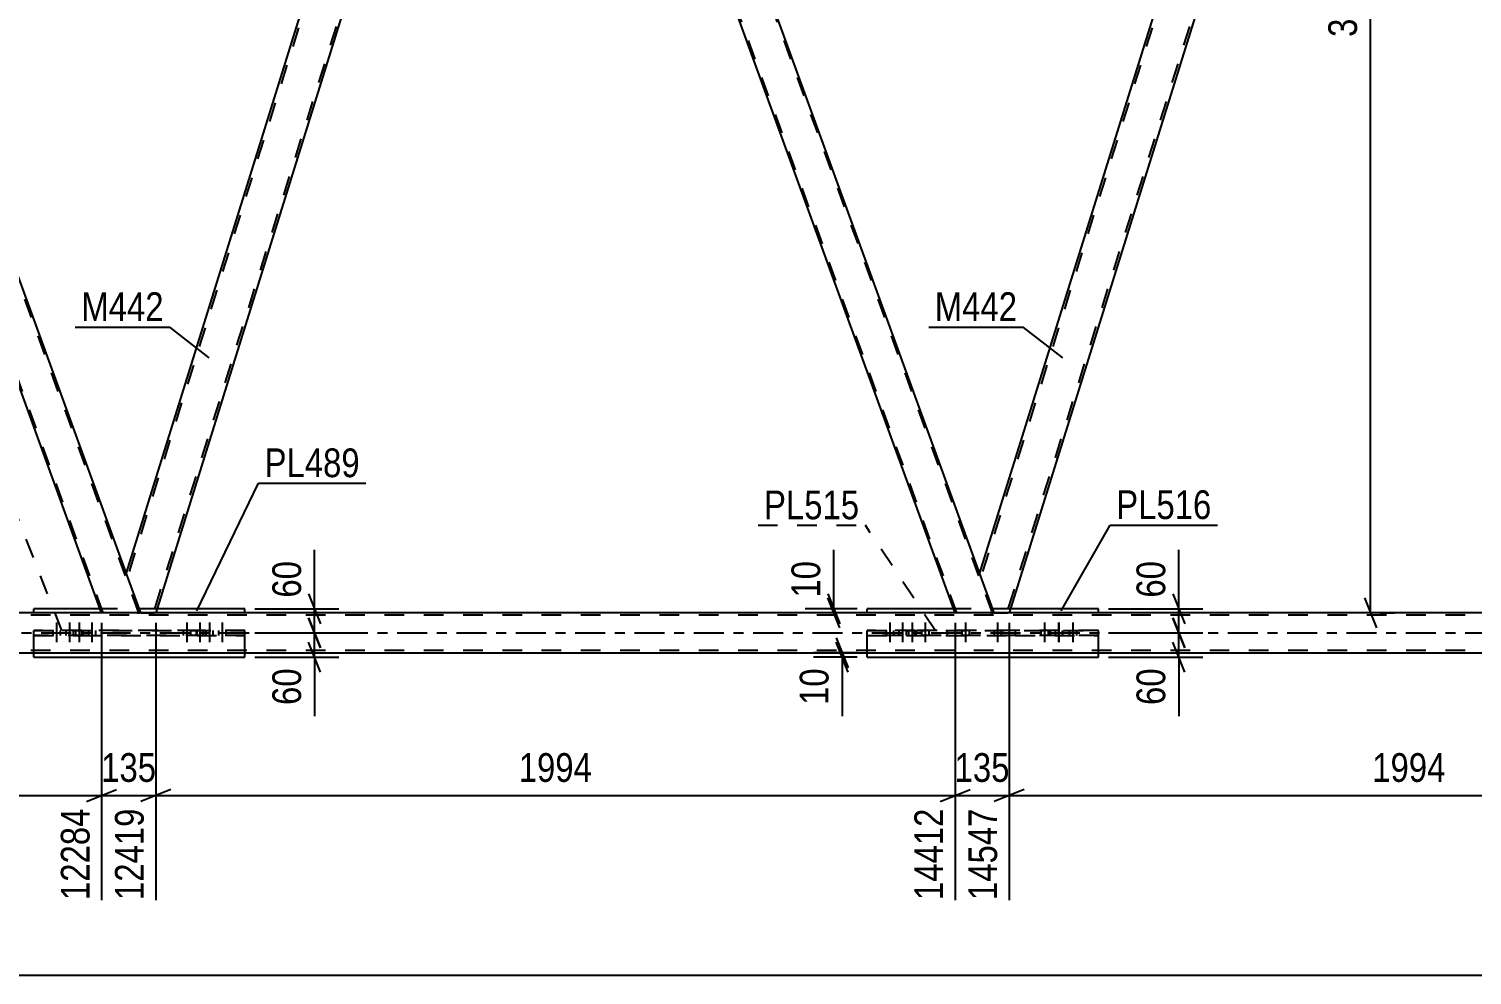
# Model space of a CAD drawing. Header units: millimetres. Extents: x 0 to 841, y 0 to 594.
# Drawn here: x 580.2 to 724.1, y 269.4 to 363.8 of the extents above; entities that cross this region are included whole.
import ezdxf

# ---------------------------------------------------------------- set-up
doc = ezdxf.new("R2010")
doc.units = ezdxf.units.MM
doc.linetypes.add('DXK_LINE_DOT2', pattern=[3.9198, 1.9599, -1.9599])
doc.linetypes.add('DXK_LINE_DOT3', pattern=[5.9187, 2.979, -0.9799, 0.9799, -0.9799])
doc.styles.add('Arial Narrow', font='ARIALN.TTF', dxfattribs={"height": 0.2})

# ---------------------------------------------------------------- blocks, each defined once
blk = doc.blocks.new('Part-570369486-1893 - 1691')
at = {"color": 2, "linetype": 'Continuous'}
for p, q in [((546.57, 427.54), (543.02, 427.54)), ((546.91, 427.54), (546.57, 427.54)), ((589.87, 309.52), (546.91, 427.54)), ((587.42, 305.54), (544.47, 423.56)), ((590.98, 305.54), (587.42, 305.54)), ((591.29, 305.54), (590.98, 305.54)), ((591.32, 305.54), (591.29, 305.54))]:
    blk.add_line(p, q, dxfattribs=at)
at = {"color": 7, "linetype": 'DXK_LINE_DOT2'}
for p, q in [((544.47, 423.56), (543.02, 427.54)), ((587.59, 305.54), (543.19, 427.54)), ((591.15, 305.54), (546.74, 427.54)), ((591.32, 305.54), (589.87, 309.52)), ((590.98, 305.54), (591.22, 305.54))]:
    blk.add_line(p, q, dxfattribs=at)
blk = doc.blocks.new('Bolt-570369486-2315 - 1691')
at = {"color": 1, "linetype": 'DXK_LINE_DOT2'}
for p, q in [((582.57, 303.77), (582.57, 303.29)), ((582.93, 304.57), (582.93, 301.57)), ((583.29, 303.77), (583.29, 303.29)), ((583.85, 303.77), (583.85, 303.29)), ((584.21, 304.57), (584.21, 301.57)), ((584.57, 303.77), (584.57, 303.29)), ((584.82, 303.77), (584.82, 303.29)), ((585.18, 304.57), (585.18, 301.57)), ((585.54, 303.77), (585.54, 303.29)), ((586.1, 303.77), (586.1, 303.29)), ((586.46, 304.57), (586.46, 301.57)), ((586.82, 303.77), (586.82, 303.29))]:
    blk.add_line(p, q, dxfattribs=at)
blk = doc.blocks.new('Part-570369486-1868 - 1691')
at = {"color": 2, "linetype": 'Continuous'}
for p, q in [((711.79, 427.54), (675, 309.52)), ((713.29, 427.54), (711.79, 427.54)), ((713.29, 427.54), (714.74, 423.56)), ((714.74, 423.56), (677.95, 305.54)), ((676.45, 305.54), (675, 309.52)), ((676.45, 305.54), (677.45, 305.54)), ((677.91, 305.54), (677.45, 305.54)), ((677.95, 305.54), (677.91, 305.54))]:
    blk.add_line(p, q, dxfattribs=at)
at = {"color": 7, "linetype": 'DXK_LINE_DOT2'}
for p, q in [((712.04, 427.54), (675.14, 309.15)), ((714.6, 423.93), (677.7, 305.54)), ((677.45, 305.54), (677.8, 305.54))]:
    blk.add_line(p, q, dxfattribs=at)
blk = doc.blocks.new('Part-570369486-1883 - 1691')
at = {"color": 2, "linetype": 'Continuous'}
for p, q in [((631.71, 427.54), (628.15, 427.54)), ((632.05, 427.54), (631.71, 427.54)), ((675, 309.52), (632.05, 427.54)), ((672.56, 305.54), (629.6, 423.56)), ((676.11, 305.54), (672.56, 305.54)), ((676.43, 305.54), (676.11, 305.54)), ((676.45, 305.54), (676.43, 305.54))]:
    blk.add_line(p, q, dxfattribs=at)
at = {"color": 7, "linetype": 'DXK_LINE_DOT2'}
for p, q in [((629.6, 423.56), (628.15, 427.54)), ((672.73, 305.54), (628.32, 427.54)), ((676.28, 305.54), (631.88, 427.54)), ((676.45, 305.54), (675, 309.52)), ((676.11, 305.54), (676.35, 305.54))]:
    blk.add_line(p, q, dxfattribs=at)
blk = doc.blocks.new('Part-570369486-1888 - 1691')
at = {"color": 2, "linetype": 'Continuous'}
for p, q in [((626.65, 427.54), (589.87, 309.52)), ((628.15, 427.54), (626.65, 427.54)), ((628.15, 427.54), (629.6, 423.56)), ((629.6, 423.56), (592.82, 305.54)), ((591.32, 305.54), (589.87, 309.52)), ((591.32, 305.54), (592.31, 305.54)), ((592.78, 305.54), (592.31, 305.54)), ((592.82, 305.54), (592.78, 305.54))]:
    blk.add_line(p, q, dxfattribs=at)
at = {"color": 7, "linetype": 'DXK_LINE_DOT2'}
for p, q in [((626.9, 427.54), (590, 309.15)), ((629.47, 423.93), (592.57, 305.54)), ((592.31, 305.54), (592.67, 305.54))]:
    blk.add_line(p, q, dxfattribs=at)
blk = doc.blocks.new('Part-570369486-1848 - 1691')
at = {"color": 7, "linetype": 'DXK_LINE_DOT2'}
for p, q in [((778.31, 305.3), (96.07, 305.3)), ((592.82, 305.54), (587.42, 305.54)), ((677.95, 305.54), (672.56, 305.54)), ((778.31, 301.78), (96.07, 301.78))]:
    blk.add_line(p, q, dxfattribs=at)
at = {"color": 2, "linetype": 'Continuous'}
for p, q in [((587.42, 305.54), (507.68, 305.54)), ((591.32, 305.54), (591.32, 305.54)), ((672.56, 305.54), (592.82, 305.54)), ((676.45, 305.54), (676.45, 305.54)), ((757.69, 305.54), (677.95, 305.54)), ((96.07, 301.54), (778.31, 301.54))]:
    blk.add_line(p, q, dxfattribs=at)
at = {"color": 7, "linetype": 'DXK_LINE_DOT3'}
blk.add_line((96.07, 303.54), (778.31, 303.54), dxfattribs=at)
blk = doc.blocks.new('Part-570369486-1953 - 1691')
at = {"color": 2, "linetype": 'Continuous'}
for p, q in [((713.29, 427.54), (716.84, 427.54)), ((716.84, 427.54), (717.18, 427.54)), ((717.18, 427.54), (761.59, 305.54)), ((757.69, 305.54), (714.74, 423.56)), ((761.25, 305.54), (757.69, 305.54)), ((761.56, 305.54), (761.25, 305.54)), ((761.59, 305.54), (761.56, 305.54))]:
    blk.add_line(p, q, dxfattribs=at)
at = {"color": 7, "linetype": 'DXK_LINE_DOT2'}
for p, q in [((714.74, 423.56), (713.29, 427.54)), ((757.86, 305.54), (713.46, 427.54)), ((761.42, 305.54), (717.01, 427.54)), ((761.25, 305.54), (761.49, 305.54))]:
    blk.add_line(p, q, dxfattribs=at)
blk = doc.blocks.new('Part-570369486-1993 - 1691')
at = {"color": 2, "linetype": 'Continuous'}
for p, q in [((672.41, 305.93), (663.78, 305.93)), ((663.78, 305.54), (663.78, 305.93)), ((686.85, 305.93), (678.08, 305.93)), ((686.85, 305.54), (686.85, 305.93)), ((663.78, 301.13), (663.78, 301.54)), ((663.78, 301.13), (686.85, 301.13)), ((686.85, 301.13), (686.85, 301.54))]:
    blk.add_line(p, q, dxfattribs=at)
at = {"color": 7, "linetype": 'DXK_LINE_DOT2'}
for p, q in [((663.78, 301.54), (663.78, 305.54)), ((678.08, 305.93), (672.41, 305.93)), ((686.85, 301.54), (686.85, 305.54))]:
    blk.add_line(p, q, dxfattribs=at)
blk = doc.blocks.new('Part-570369486-2178 - 1691')
at = {"color": 2, "linetype": 'Continuous'}
for p, q in [((587.28, 305.93), (580.67, 305.93)), ((580.67, 305.54), (580.67, 305.93)), ((601.71, 305.93), (592.94, 305.93)), ((601.71, 305.54), (601.71, 305.93)), ((580.67, 301.13), (580.67, 301.54)), ((580.67, 301.13), (601.71, 301.13)), ((601.71, 301.13), (601.71, 301.54))]:
    blk.add_line(p, q, dxfattribs=at)
at = {"color": 7, "linetype": 'DXK_LINE_DOT2'}
for p, q in [((580.67, 301.54), (580.67, 305.54)), ((592.94, 305.93), (587.28, 305.93)), ((601.71, 301.54), (601.71, 305.54))]:
    blk.add_line(p, q, dxfattribs=at)
blk = doc.blocks.new('Part-570369486-2303 - 1691')
at = {"color": 7, "linetype": 'DXK_LINE_DOT2'}
for p, q in [((580.67, 303.29), (580.67, 303.77)), ((580.67, 303.77), (601.71, 303.77)), ((585.44, 303.77), (580.67, 303.77)), ((585.44, 303.29), (585.44, 303.77)), ((596.94, 303.77), (585.44, 303.77)), ((596.94, 303.29), (596.94, 303.77)), ((601.71, 303.77), (596.94, 303.77)), ((601.71, 303.29), (601.71, 303.77)), ((580.67, 303.29), (585.44, 303.29)), ((601.71, 303.29), (580.67, 303.29)), ((585.44, 303.29), (596.94, 303.29)), ((596.94, 303.29), (601.71, 303.29)), ((601.71, 303.29), (601.71, 303.29))]:
    blk.add_line(p, q, dxfattribs=at)
blk = doc.blocks.new('Part-570369486-2308 - 1691')
at = {"color": 7, "linetype": 'DXK_LINE_DOT2'}
for p, q in [((663.78, 303.29), (663.78, 303.77)), ((663.78, 303.77), (686.85, 303.77)), ((668.55, 303.77), (663.78, 303.77)), ((668.55, 303.29), (668.55, 303.77)), ((678.6, 303.77), (668.55, 303.77)), ((671.8, 303.29), (671.8, 303.77)), ((678.6, 303.29), (678.6, 303.77)), ((686.85, 303.77), (678.6, 303.77)), ((682.07, 303.29), (682.07, 303.77)), ((686.85, 303.29), (686.85, 303.77)), ((663.78, 303.29), (671.8, 303.29)), ((686.85, 303.29), (663.78, 303.29)), ((671.8, 303.29), (678.6, 303.29)), ((678.6, 303.29), (686.85, 303.29)), ((686.85, 303.29), (686.85, 303.29))]:
    blk.add_line(p, q, dxfattribs=at)
blk = doc.blocks.new('Bolt-570369486-2352 - 1691')
at = {"color": 1, "linetype": 'DXK_LINE_DOT2'}
for p, q in [((673.24, 303.77), (673.24, 303.29)), ((673.24, 303.77), (673.24, 303.29)), ((673.6, 304.57), (673.6, 301.57)), ((673.6, 304.57), (673.6, 301.57)), ((673.96, 303.77), (673.96, 303.29)), ((673.96, 303.77), (673.96, 303.29)), ((676.44, 303.77), (676.44, 303.29)), ((676.44, 303.77), (676.44, 303.29)), ((676.8, 304.57), (676.8, 301.57)), ((676.8, 304.57), (676.8, 301.57)), ((677.16, 303.77), (677.16, 303.29)), ((677.16, 303.77), (677.16, 303.29))]:
    blk.add_line(p, q, dxfattribs=at)
blk = doc.blocks.new('Bolt-570369486-2363 - 1691')
at = {"color": 1, "linetype": 'DXK_LINE_DOT2'}
for p, q in [((595.57, 303.77), (595.57, 303.29)), ((595.93, 304.57), (595.93, 301.57)), ((596.29, 303.77), (596.29, 303.29)), ((596.85, 303.77), (596.85, 303.29)), ((597.21, 304.57), (597.21, 301.57)), ((597.57, 303.77), (597.57, 303.29)), ((597.81, 303.77), (597.81, 303.29)), ((598.17, 304.57), (598.17, 301.57)), ((598.53, 303.77), (598.53, 303.29)), ((599.09, 303.77), (599.09, 303.29)), ((599.45, 304.57), (599.45, 301.57)), ((599.81, 303.77), (599.81, 303.29))]:
    blk.add_line(p, q, dxfattribs=at)
blk = doc.blocks.new('Bolt-570369486-2364 - 1691')
at = {"color": 1, "linetype": 'DXK_LINE_DOT2'}
for p, q in [((665.68, 303.77), (665.68, 303.29)), ((666.04, 304.57), (666.04, 301.57)), ((666.4, 303.77), (666.4, 303.29)), ((666.96, 303.77), (666.96, 303.29)), ((667.32, 304.57), (667.32, 301.57)), ((667.68, 303.77), (667.68, 303.29)), ((667.92, 303.77), (667.92, 303.29)), ((668.28, 304.57), (668.28, 301.57)), ((668.64, 303.77), (668.64, 303.29)), ((669.21, 303.77), (669.21, 303.29)), ((669.57, 304.57), (669.57, 301.57)), ((669.93, 303.77), (669.93, 303.29))]:
    blk.add_line(p, q, dxfattribs=at)
blk = doc.blocks.new('Bolt-570369486-2365 - 1691')
at = {"color": 1, "linetype": 'DXK_LINE_DOT2'}
for p, q in [((681.12, 303.77), (681.12, 303.29)), ((681.48, 304.57), (681.48, 301.97)), ((681.84, 303.77), (681.84, 303.29)), ((682.53, 303.77), (682.53, 303.29)), ((682.54, 303.77), (682.54, 303.29)), ((682.89, 304.57), (682.89, 301.97)), ((682.9, 304.57), (682.9, 301.97)), ((683.25, 303.77), (683.25, 303.29)), ((683.26, 303.77), (683.26, 303.29)), ((683.95, 303.77), (683.95, 303.29)), ((684.31, 304.57), (684.31, 301.97)), ((684.67, 303.77), (684.67, 303.29))]:
    blk.add_line(p, q, dxfattribs=at)
blk = doc.blocks.new('StraightDimension-570369486-24323 - 1691')
at = {"color": 7, "linetype": 'Continuous'}
for p, q in [((714.6, 426.28), (713.4, 429.28)), ((714, 305.54), (714, 427.78)), ((714.96, 427.78), (716.4, 427.78)), ((713.4, 307.04), (714.6, 304.04)), ((714.96, 305.54), (716.4, 305.54))]:
    blk.add_line(p, q, dxfattribs=at)
at = {"color": 0}
blk.add_wipeout([(713.25, 370.91), (709.05, 370.91), (709.05, 362.4), (713.25, 362.4)], dxfattribs=at)
at = {"color": 3, "style": 'Arial Narrow'}
blk.add_text('3056', height=2.863, rotation=90.0002, dxfattribs=at).set_placement((712.65, 363))
blk = doc.blocks.new('StraightDimension-570369486-21076 - 1691')
at = {"color": 7, "linetype": 'Continuous'}
blk.add_line((55.95, 269.4), (787.57, 269.4), dxfattribs=at)
blk = doc.blocks.new('StraightDimension-570369486-32267 - 1691')
at = {"color": 7, "linetype": 'Continuous'}
for p, q in [((660.68, 303.04), (661.88, 300.04)), ((661.88, 299.63), (660.68, 302.63)), ((662.78, 301.54), (658.43, 301.54)), ((662.78, 301.13), (658.43, 301.13)), ((661.28, 301.13), (661.28, 301.54)), ((661.28, 301.13), (661.28, 295.23)), ((661.28, 301.13), (661.28, 295.23))]:
    blk.add_line(p, q, dxfattribs=at)
at = {"color": 0}
blk.add_wipeout([(660.53, 300.61), (656.33, 300.61), (656.33, 295.75), (660.53, 295.75)], dxfattribs=at)
at = {"color": 3, "style": 'Arial Narrow'}
blk.add_text('10', height=2.863, rotation=90.0002, dxfattribs=at).set_placement((659.93, 296.35))
blk = doc.blocks.new('StraightDimension-570369486-32285 - 1691')
at = {"color": 7, "linetype": 'Continuous'}
for p, q in [((694.27, 305.04), (695.47, 302.04)), ((687.85, 303.54), (697.27, 303.54)), ((695.47, 299.63), (694.27, 302.63)), ((694.87, 301.13), (694.87, 303.54)), ((687.85, 301.13), (697.27, 301.13)), ((694.87, 301.13), (694.87, 295.23)), ((694.87, 301.13), (694.87, 295.23))]:
    blk.add_line(p, q, dxfattribs=at)
at = {"color": 0}
blk.add_wipeout([(694.12, 300.61), (689.92, 300.61), (689.92, 295.75), (694.12, 295.75)], dxfattribs=at)
at = {"color": 3, "style": 'Arial Narrow'}
blk.add_text('60', height=2.863, rotation=90.0002, dxfattribs=at).set_placement((693.52, 296.35))
blk = doc.blocks.new('StraightDimension-570369486-24016 - 1691')
at = {"color": 7, "linetype": 'Continuous'}
for p, q in [((587.42, 304.54), (587.42, 276.89)), ((592.82, 304.54), (592.82, 276.89)), ((585.92, 286.73), (588.92, 287.93)), ((587.42, 287.33), (592.82, 287.33)), ((594.32, 287.93), (591.32, 286.73))]:
    blk.add_line(p, q, dxfattribs=at)
at = {"color": 0}
blk.add_wipeout([(593.46, 288.08), (593.46, 292.28), (586.78, 292.28), (586.78, 288.08)], dxfattribs=at)
at = {"color": 0, "linetype": 'Continuous'}
blk.add_wipeout([(592.22, 286.63), (588.02, 286.63), (588.02, 276.29), (592.22, 276.29)], dxfattribs=at)
at = {"color": 3, "style": 'Arial Narrow'}
blk.add_text('135', height=2.863, dxfattribs=at).set_placement((587.38, 288.68))
at = {"color": 3, "linetype": 'Continuous', "style": 'Arial Narrow'}
blk.add_text('12419', height=2.863, rotation=90.0002, dxfattribs=at).set_placement((591.62, 276.89))
blk = doc.blocks.new('StraightDimension-570369486-24014 - 1691')
at = {"color": 7, "linetype": 'Continuous'}
for p, q in [((672.56, 304.54), (672.56, 276.89)), ((677.95, 304.54), (677.95, 276.89)), ((671.06, 286.73), (674.06, 287.93)), ((672.56, 287.33), (677.95, 287.33)), ((679.45, 287.93), (676.45, 286.73))]:
    blk.add_line(p, q, dxfattribs=at)
at = {"color": 0}
blk.add_wipeout([(678.6, 288.08), (678.6, 292.28), (671.91, 292.28), (671.91, 288.08)], dxfattribs=at)
at = {"color": 0, "linetype": 'Continuous'}
blk.add_wipeout([(677.35, 286.63), (673.15, 286.63), (673.15, 276.29), (677.35, 276.29)], dxfattribs=at)
at = {"color": 3, "style": 'Arial Narrow'}
blk.add_text('135', height=2.863, dxfattribs=at).set_placement((672.51, 288.68))
at = {"color": 3, "linetype": 'Continuous', "style": 'Arial Narrow'}
blk.add_text('14547', height=2.863, rotation=90.0002, dxfattribs=at).set_placement((676.75, 276.89))
blk = doc.blocks.new('StraightDimension-570369486-24015 - 1691')
at = {"color": 7, "linetype": 'Continuous'}
for p, q in [((592.82, 304.54), (592.82, 276.89)), ((672.56, 304.54), (672.56, 276.89)), ((594.32, 287.93), (591.32, 286.73)), ((592.82, 287.33), (672.56, 287.33)), ((671.06, 286.73), (674.06, 287.93))]:
    blk.add_line(p, q, dxfattribs=at)
at = {"color": 0}
blk.add_wipeout([(636.94, 288.08), (636.94, 292.28), (628.43, 292.28), (628.43, 288.08)], dxfattribs=at)
at = {"color": 3, "style": 'Arial Narrow'}
blk.add_text('1994', height=2.863, dxfattribs=at).set_placement((629.03, 288.68))
at = {"color": 0, "linetype": 'Continuous'}
blk.add_wipeout([(671.96, 286.63), (667.76, 286.63), (667.76, 276.29), (671.96, 276.29)], dxfattribs=at)
at = {"color": 3, "linetype": 'Continuous', "style": 'Arial Narrow'}
blk.add_text('14412', height=2.863, rotation=90.0002, dxfattribs=at).set_placement((671.36, 276.89))
blk = doc.blocks.new('StraightDimension-570369486-24017 - 1691')
at = {"color": 7, "linetype": 'Continuous'}
for p, q in [((507.68, 304.54), (507.68, 276.89)), ((587.42, 304.54), (587.42, 276.89)), ((509.18, 287.93), (506.18, 286.73)), ((507.68, 287.33), (587.42, 287.33)), ((585.92, 286.73), (588.92, 287.93))]:
    blk.add_line(p, q, dxfattribs=at)
at = {"color": 0}
blk.add_wipeout([(551.81, 288.08), (551.81, 292.28), (543.3, 292.28), (543.3, 288.08)], dxfattribs=at)
at = {"color": 3, "style": 'Arial Narrow'}
blk.add_text('1994', height=2.863, dxfattribs=at).set_placement((543.9, 288.68))
at = {"color": 0, "linetype": 'Continuous'}
blk.add_wipeout([(586.82, 286.63), (582.62, 286.63), (582.62, 276.29), (586.82, 276.29)], dxfattribs=at)
at = {"color": 3, "linetype": 'Continuous', "style": 'Arial Narrow'}
blk.add_text('12284', height=2.863, rotation=90.0002, dxfattribs=at).set_placement((586.22, 276.89))
blk = doc.blocks.new('StraightDimension-570369486-32234 - 1691')
at = {"color": 7, "linetype": 'Continuous'}
for p, q in [((608.07, 305.04), (609.27, 302.04)), ((602.71, 303.54), (611.07, 303.54)), ((609.27, 299.63), (608.07, 302.63)), ((608.67, 301.13), (608.67, 303.54)), ((602.71, 301.13), (611.07, 301.13)), ((608.67, 301.13), (608.67, 295.23)), ((608.67, 301.13), (608.67, 295.23))]:
    blk.add_line(p, q, dxfattribs=at)
at = {"color": 0}
blk.add_wipeout([(607.92, 300.61), (603.72, 300.61), (603.72, 295.75), (607.92, 295.75)], dxfattribs=at)
at = {"color": 3, "style": 'Arial Narrow'}
blk.add_text('60', height=2.863, rotation=90.0002, dxfattribs=at).set_placement((607.32, 296.35))
blk = doc.blocks.new('StraightDimension-570369486-24013 - 1691')
at = {"color": 7, "linetype": 'Continuous'}
for p, q in [((677.95, 304.54), (677.95, 276.89)), ((757.69, 304.54), (757.69, 276.89)), ((679.45, 287.93), (676.45, 286.73)), ((677.95, 287.33), (757.69, 287.33)), ((756.19, 286.73), (759.19, 287.93))]:
    blk.add_line(p, q, dxfattribs=at)
at = {"color": 0}
blk.add_wipeout([(722.08, 288.08), (722.08, 292.28), (713.57, 292.28), (713.57, 288.08)], dxfattribs=at)
at = {"color": 3, "style": 'Arial Narrow'}
blk.add_text('1994', height=2.863, dxfattribs=at).set_placement((714.17, 288.68))
at = {"color": 0, "linetype": 'Continuous'}
blk.add_wipeout([(757.09, 286.63), (752.89, 286.63), (752.89, 276.29), (757.09, 276.29)], dxfattribs=at)
at = {"color": 3, "linetype": 'Continuous', "style": 'Arial Narrow'}
blk.add_text('16541', height=2.863, rotation=90.0002, dxfattribs=at).set_placement((756.49, 276.89))
blk = doc.blocks.new('StraightDimension-570369486-32284 - 1691')
at = {"color": 7, "linetype": 'Continuous'}
for p, q in [((694.87, 305.93), (694.87, 311.84)), ((694.87, 305.93), (694.87, 311.84)), ((694.27, 307.43), (695.47, 304.43)), ((687.85, 305.93), (697.27, 305.93)), ((694.87, 303.54), (694.87, 305.93)), ((695.47, 302.04), (694.27, 305.04)), ((687.85, 303.54), (697.27, 303.54))]:
    blk.add_line(p, q, dxfattribs=at)
at = {"color": 0}
blk.add_wipeout([(694.12, 311.32), (689.92, 311.32), (689.92, 306.46), (694.12, 306.46)], dxfattribs=at)
at = {"color": 3, "style": 'Arial Narrow'}
blk.add_text('60', height=2.863, rotation=90.0002, dxfattribs=at).set_placement((693.52, 307.06))
blk = doc.blocks.new('StraightDimension-570369486-32233 - 1691')
at = {"color": 7, "linetype": 'Continuous'}
for p, q in [((608.67, 305.93), (608.67, 311.84)), ((608.67, 305.93), (608.67, 311.84)), ((608.07, 307.43), (609.27, 304.43)), ((602.71, 305.93), (611.07, 305.93)), ((608.67, 303.54), (608.67, 305.93)), ((609.27, 302.04), (608.07, 305.04)), ((602.71, 303.54), (611.07, 303.54))]:
    blk.add_line(p, q, dxfattribs=at)
at = {"color": 0}
blk.add_wipeout([(607.92, 311.32), (603.72, 311.32), (603.72, 306.46), (607.92, 306.46)], dxfattribs=at)
at = {"color": 3, "style": 'Arial Narrow'}
blk.add_text('60', height=2.863, rotation=90.0002, dxfattribs=at).set_placement((607.32, 307.06))
blk = doc.blocks.new('StraightDimension-570369486-32250 - 1691')
at = {"color": 7, "linetype": 'Continuous'}
for p, q in [((660.45, 305.93), (660.45, 311.84)), ((660.45, 305.93), (660.45, 311.84)), ((659.85, 307.43), (661.05, 304.43)), ((661.05, 304.04), (659.85, 307.04)), ((662.78, 305.93), (657.6, 305.93)), ((662.78, 305.54), (657.6, 305.54)), ((660.45, 305.54), (660.45, 305.93))]:
    blk.add_line(p, q, dxfattribs=at)
at = {"color": 0}
blk.add_wipeout([(659.7, 311.32), (655.5, 311.32), (655.5, 306.46), (659.7, 306.46)], dxfattribs=at)
at = {"color": 3, "style": 'Arial Narrow'}
blk.add_text('10', height=2.863, rotation=90.0002, dxfattribs=at).set_placement((659.1, 307.06))
blk = doc.blocks.new('Mark-570369486-21117 - 1691')
at = {"color": 0}
blk.add_wipeout([(593.62, 334.66), (593.62, 337.66), (585.4, 337.66), (585.4, 334.66)], dxfattribs=at)
blk.add_wipeout([(593.62, 334.66), (593.62, 337.66), (585.4, 337.66), (585.4, 334.66)], dxfattribs=at)
at = {"color": 30, "linetype": 'Continuous'}
for p in [(584.8, 334.06), (598.16, 330.98)]:
    blk.add_line(p, (594.22, 334.06), dxfattribs=at)
at = {"color": 3, "style": 'Arial Narrow'}
blk.add_text('M442', height=2.863, dxfattribs=at).set_placement((585.4, 334.66))
blk = doc.blocks.new('Mark-570369486-1989 - 1691')
at = {"color": 0}
blk.add_wipeout([(698.13, 314.9), (698.13, 317.9), (688.63, 317.9), (688.63, 314.9)], dxfattribs=at)
blk.add_wipeout([(698.13, 314.9), (698.13, 317.9), (688.63, 317.9), (688.63, 314.9)], dxfattribs=at)
at = {"color": 30, "linetype": 'Continuous'}
for p, q in [((683.14, 305.74), (688.03, 314.3)), ((688.03, 314.3), (698.73, 314.3))]:
    blk.add_line(p, q, dxfattribs=at)
at = {"color": 3, "style": 'Arial Narrow'}
blk.add_text('PL516', height=2.863, dxfattribs=at).set_placement((688.63, 314.9))
blk = doc.blocks.new('Mark-570369486-2174 - 1691')
at = {"color": 0}
blk.add_wipeout([(613.19, 319.08), (613.19, 322.08), (603.68, 322.08), (603.68, 319.08)], dxfattribs=at)
blk.add_wipeout([(613.19, 319.08), (613.19, 322.08), (603.68, 322.08), (603.68, 319.08)], dxfattribs=at)
at = {"color": 30, "linetype": 'Continuous'}
for p, q in [((596.92, 305.75), (603.08, 318.48)), ((603.08, 318.48), (613.79, 318.48))]:
    blk.add_line(p, q, dxfattribs=at)
at = {"color": 3, "style": 'Arial Narrow'}
blk.add_text('PL489', height=2.863, dxfattribs=at).set_placement((603.68, 319.08))
blk = doc.blocks.new('Mark-570369486-2299 - 1691')
at = {"color": 0}
blk.add_wipeout([(576.94, 319.6), (576.94, 322.6), (567.44, 322.6), (567.44, 319.6)], dxfattribs=at)
blk.add_wipeout([(576.94, 319.6), (576.94, 322.6), (567.44, 322.6), (567.44, 319.6)], dxfattribs=at)
at = {"color": 30, "linetype": 'DXK_LINE_DOT2'}
for p in [(566.84, 319), (583.46, 303.77)]:
    blk.add_line(p, (577.54, 319), dxfattribs=at)
at = {"color": 3, "style": 'Arial Narrow'}
blk.add_text('PL488', height=2.863, dxfattribs=at).set_placement((567.44, 319.6))
blk = doc.blocks.new('Mark-570369486-2304 - 1691')
at = {"color": 0}
blk.add_wipeout([(663.01, 314.88), (663.01, 317.88), (653.5, 317.88), (653.5, 314.88)], dxfattribs=at)
blk.add_wipeout([(663.01, 314.88), (663.01, 317.88), (653.5, 317.88), (653.5, 314.88)], dxfattribs=at)
at = {"color": 30, "linetype": 'DXK_LINE_DOT2'}
for p in [(652.9, 314.28), (670.6, 303.74)]:
    blk.add_line(p, (663.61, 314.28), dxfattribs=at)
at = {"color": 3, "style": 'Arial Narrow'}
blk.add_text('PL515', height=2.863, dxfattribs=at).set_placement((653.5, 314.88))
blk = doc.blocks.new('Mark-570369486-21111 - 1691')
at = {"color": 0}
blk.add_wipeout([(678.76, 334.66), (678.76, 337.66), (670.53, 337.66), (670.53, 334.66)], dxfattribs=at)
blk.add_wipeout([(678.76, 334.66), (678.76, 337.66), (670.53, 337.66), (670.53, 334.66)], dxfattribs=at)
at = {"color": 30, "linetype": 'Continuous'}
for p in [(669.93, 334.06), (683.3, 330.98)]:
    blk.add_line(p, (679.36, 334.06), dxfattribs=at)
at = {"color": 3, "style": 'Arial Narrow'}
blk.add_text('M442', height=2.863, dxfattribs=at).set_placement((670.53, 334.66))

msp = doc.modelspace()

# ---------------------------------------------------------------- block references
for name in ['Part-570369486-1893 - 1691', 'Part-570369486-1888 - 1691', 'Part-570369486-1883 - 1691', 'Part-570369486-1868 - 1691', 'Part-570369486-1953 - 1691', 'Part-570369486-1848 - 1691', 'Part-570369486-2178 - 1691', 'Part-570369486-1993 - 1691', 'Part-570369486-2303 - 1691', 'Bolt-570369486-2315 - 1691', 'Bolt-570369486-2363 - 1691', 'Part-570369486-2308 - 1691', 'Bolt-570369486-2364 - 1691', 'Bolt-570369486-2352 - 1691', 'Bolt-570369486-2365 - 1691']:
    msp.add_blockref(name, (0, 0))

# ---------------------------------------------------------------- next in the draw order: block references
msp.add_blockref('StraightDimension-570369486-24323 - 1691', (0, 0))

# ---------------------------------------------------------------- next in the draw order: block references
msp.add_blockref('StraightDimension-570369486-21076 - 1691', (0, 0))

# ---------------------------------------------------------------- next in the draw order: block references
for name in ['Mark-570369486-21117 - 1691', 'Mark-570369486-21111 - 1691', 'StraightDimension-570369486-24016 - 1691', 'StraightDimension-570369486-24014 - 1691', 'StraightDimension-570369486-32285 - 1691', 'StraightDimension-570369486-32267 - 1691']:
    msp.add_blockref(name, (0, 0))

# ---------------------------------------------------------------- next in the draw order: block references
for name in ['StraightDimension-570369486-24017 - 1691', 'StraightDimension-570369486-24015 - 1691', 'StraightDimension-570369486-24013 - 1691']:
    msp.add_blockref(name, (0, 0))

# ---------------------------------------------------------------- next in the draw order: block references
for name in ['Mark-570369486-2299 - 1691', 'StraightDimension-570369486-32250 - 1691', 'StraightDimension-570369486-32284 - 1691', 'StraightDimension-570369486-32234 - 1691']:
    msp.add_blockref(name, (0, 0))

# ---------------------------------------------------------------- next in the draw order: block references
for name in ['Mark-570369486-2304 - 1691', 'Mark-570369486-1989 - 1691', 'StraightDimension-570369486-32233 - 1691']:
    msp.add_blockref(name, (0, 0))

# ---------------------------------------------------------------- next in the draw order: block references
msp.add_blockref('Mark-570369486-2174 - 1691', (0, 0))

doc.saveas('drawing.dxf')
